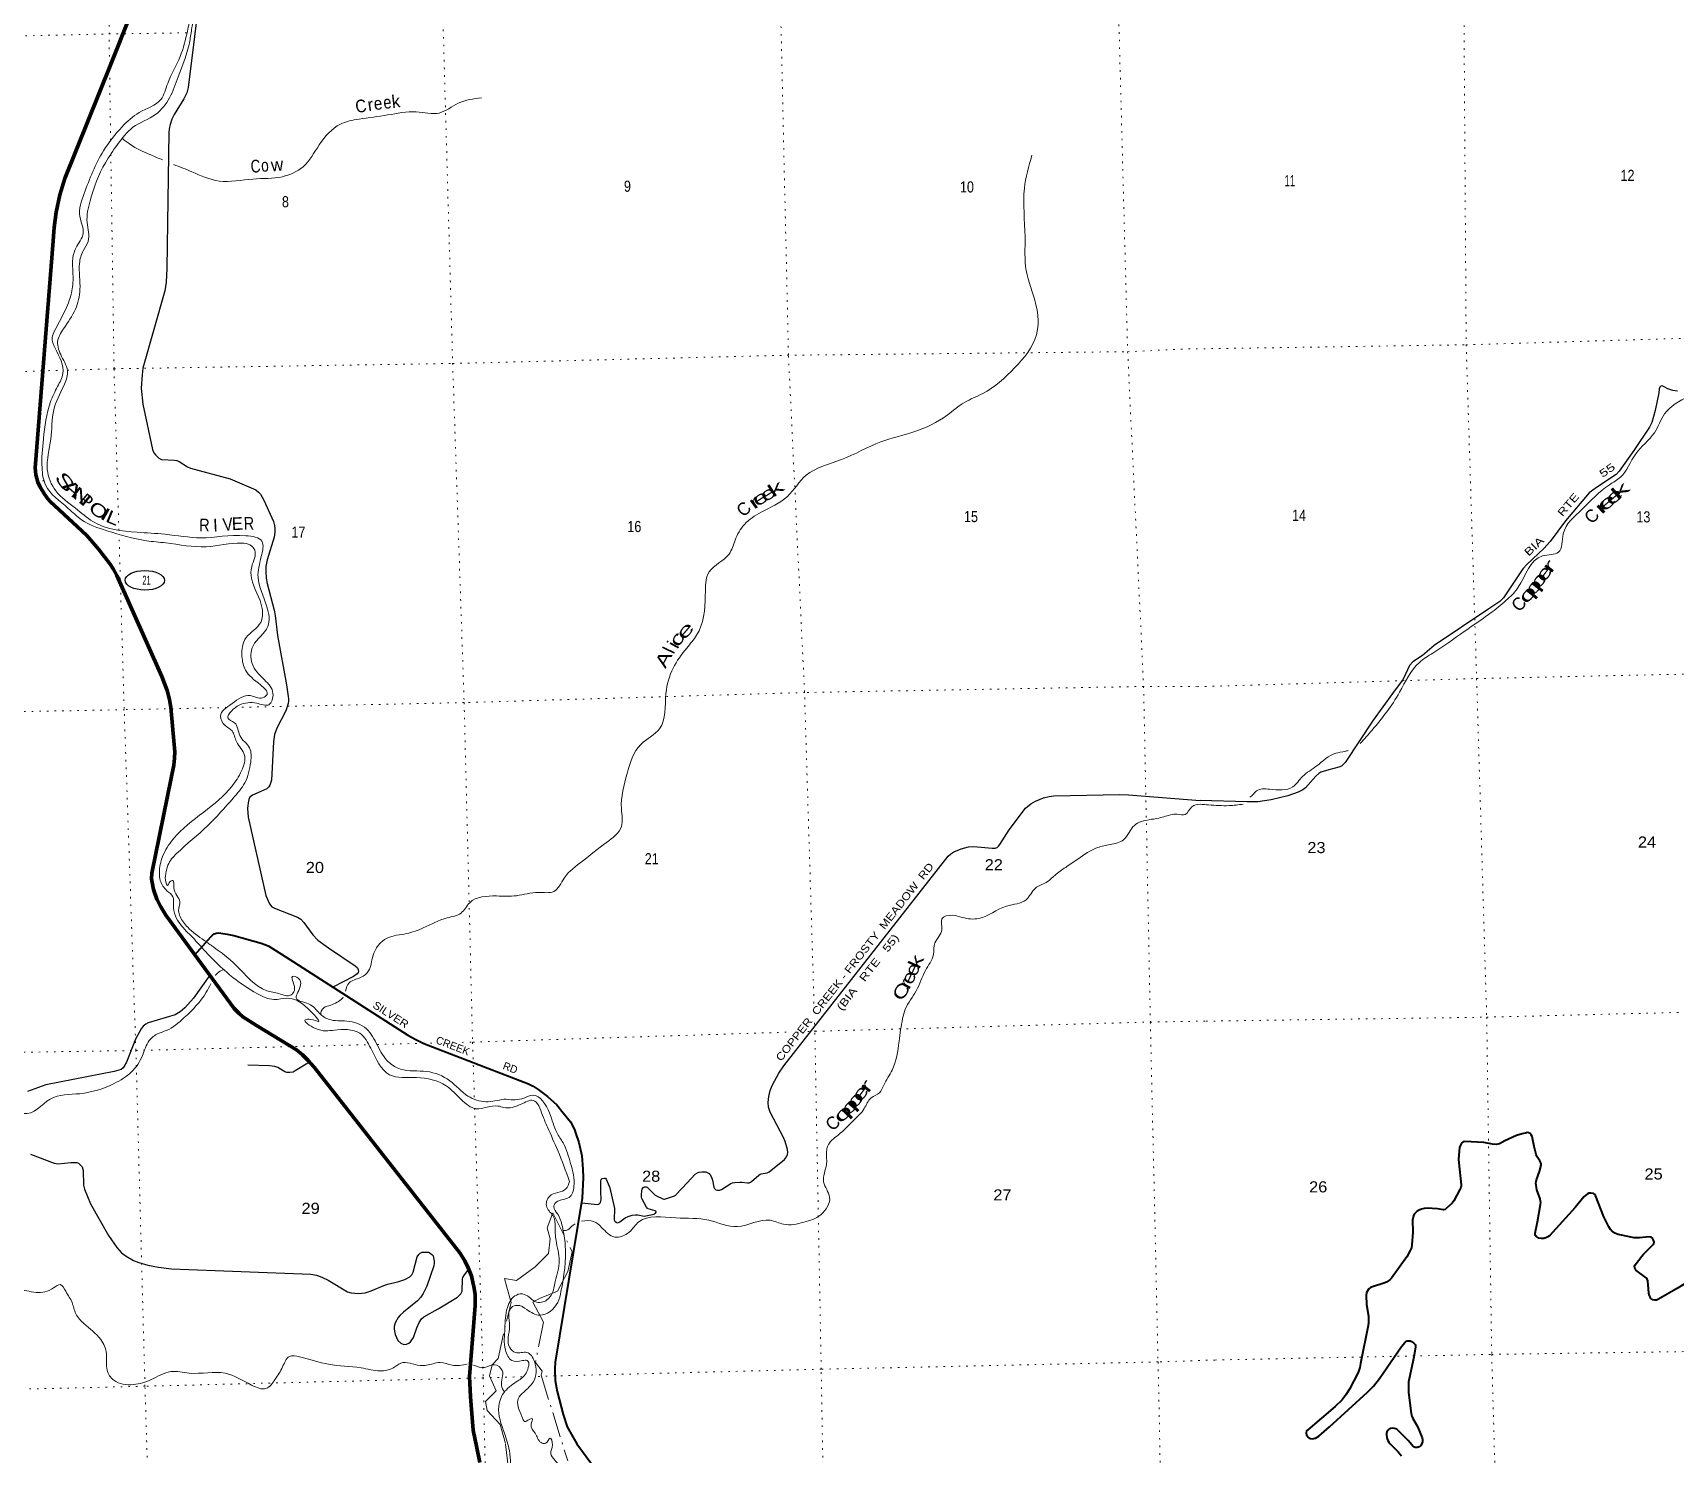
# Model space of a CAD drawing. Header units: feet. Extents: x 489137 to 739700, y 189004 to 379547.
# Drawn here: x 566379 to 592272, y 213429 to 235840 of the extents above; entities that cross this region are included whole.
import ezdxf
from ezdxf.enums import TextEntityAlignment as Align

# ---------------------------------------------------------------- set-up
doc = ezdxf.new("R2010")
doc.units = ezdxf.units.FT
doc.header["$LTSCALE"] = 80
doc.linetypes.add('DOT_DASHED', pattern=[7.7, 5, -1.2, 0.3, -1.2])
doc.linetypes.add('DOTTED', pattern=[1.5, 0.3, -1.2])
for name, color, linetype, lineweight in [('17', 7, 'Continuous', 25), ('23', 7, 'Continuous', 70), ('26', 7, 'Continuous', 40), ('29', 7, 'Continuous', 25), ('39', 7, 'Continuous', 13), ('44', 7, 'DOT_DASHED', 13), ('7', 7, 'DOTTED', 13)]:
    doc.layers.add(name, color=color, linetype=linetype, lineweight=lineweight)
for name, color, linetype in [('27', 7, 'Continuous'), ('30', 7, 'Continuous'), ('41', 7, 'Continuous')]:
    doc.layers.add(name, color=color, linetype=linetype)

msp = doc.modelspace()

# ---------------------------------------------------------------- linework, layer by layer
at = {"layer": '17'}
msp.add_ellipse((568144.75, 227207.46), major_axis=(309.24, -1), ratio=0.500121, dxfattribs=at)
at = {"layer": '23'}
for points in [[(568075.15, 236731.18), (568037.33, 236516.17), (568013.34, 236416.12), (567983.25, 236310.15), (567907.03, 236095.34), (567606.28, 235346.34)], [(567606.28, 235346.34), (566881.23, 233540.6), (566803.43, 233285.41), (566748.02, 233010.29), (566716.43, 232767.74), (566693.25, 232493), (566413.47, 228982.12), (566425.41, 228871.82), (566457.41, 228755.75), (566489.41, 228687.71), (566561.12, 228566.04), (566597.41, 228515.61), (566613.4, 228491.6), (566653.4, 228451.58), (567007.26, 228117.38)], [(567007.26, 228117.38), (567227.24, 227911.72), (567417.06, 227691.89), (567598.93, 227461.89), (567647.36, 227388.97), (567703.64, 227285.49), (568410.33, 225691.14), (568497.37, 225472.15), (568533.32, 225325.79), (568554.72, 225204.39), (568614.81, 224504.75), (568613.32, 224401.27), (568603.03, 224292.71), (568560.97, 224086.36), (568254.35, 222591.25), (568250.35, 222499.2), (568258.35, 222441.17), (568282.01, 222333.36), (568333.35, 222180.01), (568395.86, 222058.17), (568477.34, 221927.87), (568934.42, 221302.55)], [(568934.42, 221302.55), (569554.03, 220454.88), (569632.29, 220375.98), (569690.46, 220325.27), (569903.55, 220188.46), (570412.73, 219879.46), (570536.26, 219803.65), (570628.26, 219727.61), (570712.25, 219643.56), (570813.52, 219532.9), (573110.71, 216600.58), (573190.16, 216475.74), (573244.27, 216365.98), (573294.15, 216239.6), (573319.55, 216116.59), (573330.15, 216071.5), (573350.15, 215947.43), (573353.54, 215773.88), (573322.02, 215375.12)], [(573322.02, 215375.12), (573265.09, 214654.77), (573276.73, 214329.97), (573322.79, 213805.76), (573376.2, 213529.88), (573427.11, 213298.37)]]:
    msp.add_lwpolyline(points, dxfattribs=at)
at = {"layer": '26'}
for points in [[(568934.42, 221302.55), (569182.59, 221585.26), (569210.67, 221612.95), (569239.75, 221633.05), (569267.89, 221643.29), (569302.87, 221646.7), (569345.03, 221645.54), (569444.46, 221627.93), (569545.09, 221604.64), (569976.71, 221486.25), (570019.35, 221472.59), (570051.04, 221458.11), (570097.83, 221436.75), (570356.2, 221277.84), (572292.65, 220032.64), (572415.33, 219965.33), (572540.54, 219903.82), (574192.65, 219268.89), (574266.27, 219231.33), (574348.15, 219180.12), (574494.16, 219066.36), (574638.16, 218934.32), (574740.2, 218810.44), (574853.1, 218668.03), (574895.76, 218589.51), (574923.05, 218531.47), (574936.96, 218493.14), (574986.16, 218343.7), (575031.73, 218133.73), (575049.29, 217923.79), (575053.75, 217789.2), (575041.17, 217466.25), (574615.99, 214878.54), (574608.15, 214772), (574615.99, 214591.77), (574644.44, 214417.63), (574739.28, 214054.19), (574803.64, 213861.18), (574890.35, 213699.79), (574957.18, 213591.48), (576255.56, 211829.47)], [(589585.88, 218369.22), (589500.59, 218323.51), (589475.63, 218314.14), (589454.37, 218311.11), (589391.41, 218317.26), (589254.19, 218344.54), (588955.75, 218359.45), (588928.17, 218353.16), (588904.78, 218332.87), (588886.06, 218301.66), (588873.48, 218262.64), (588857.99, 218078.48), (588859.07, 218022.28), (588897.54, 217676.3), (588897.76, 217657.09), (588892.29, 217633.68), (588879.81, 217602.47), (588784.7, 217425.47), (588755.03, 217387.09), (588668.47, 217305.94), (588643.51, 217287.21), (588618.99, 217280.24), (588525.92, 217298.13), (588362.76, 217305.94), (588316.34, 217303.1), (588273.08, 217291.89), (588237.98, 217277.85), (588202.89, 217257.55), (588176.98, 217235.16), (588156.1, 217210.73), (588144.4, 217184.21), (588129.4, 217119.04), (588133.97, 216927.54), (588122.63, 216727.59), (588113.21, 216681.67), (588094.49, 216637.97), (588042.52, 216540.07), (587801.26, 216204.1), (587773.26, 216176.5), (587723.28, 216141.67), (587679.86, 216123.8), (587501.97, 216067.02), (587470.61, 216057.39), (587442.53, 216035.54), (587405.46, 215975.92), (587398.86, 215929.42), (587405.95, 215786.34), (587436.29, 215604.8), (587434.78, 215506.69), (587433.17, 215458.09), (587313.31, 214858.31), (587300.6, 214796.36), (587275.64, 214718.33), (587138.39, 214453.01), (587079.43, 214362.49), (587019.85, 214287.58), (586910.61, 214178.86), (586480.27, 213813.38), (586461.47, 213794.41), (586452.11, 213763.19), (586462.17, 213728.22), (586495.78, 213688.28), (586514.5, 213675.8), (586548.1, 213671.83), (586601.84, 213682.04), (586653.82, 213714.75), (586821.5, 213862.04), (587422.76, 214407.17), (587517.4, 214502.95), (587612.96, 214623.59), (587955.43, 215126.1), (588016.51, 215195.9), (588032.1, 215209.94), (588044.58, 215214.62), (588076.14, 215215.77), (588092.93, 215213.06), (588114.77, 215205.26), (588149.08, 215181.85), (588170.92, 215155.32), (588177.16, 215139.71), (588177.13, 215119.4), (588152.75, 214959.47), (588076.3, 214618.76), (588068.76, 214566.94), (588067.2, 214517), (588069.46, 214398.75), (588111.64, 214069.08), (588120.23, 214026.95), (588135.04, 213989.49), (588209.12, 213863.64), (588280.87, 213686.71), (588288.45, 213661.86), (588290.23, 213639.89), (588288.67, 213624.29), (588268.39, 213569.66), (588256.74, 213556.21), (588254.35, 213552.5), (588238.75, 213541.57), (588202.88, 213533.77)], [(591746.03, 216551.8), (591772.34, 216581.77), (591926.75, 216734.73), (591936.7, 216748.06), (591942.35, 216773.74), (591932.99, 216804.96), (591912.49, 216834.2), (591892.44, 216848.66), (591861.24, 216853.34), (591811.42, 216849.88), (591708.39, 216837.73), (591670.96, 216837.73), (591628.34, 216841.38), (591399.56, 216884.55), (591373.38, 216891.63), (591323.14, 216911.08), (591285.71, 216934.5), (591251.39, 216973.51), (591227.43, 217015.14), (591149.25, 217168.53), (591018.34, 217506.2), (591002.61, 217526), (590985.46, 217536.92), (590944.91, 217544.75), (590913.71, 217543.16), (590885.64, 217530.68), (590837.47, 217489.68), (590696.59, 217316.82), (590290.27, 216873.27), (590263.31, 216853.34), (590232.11, 216837.73), (590202.48, 216829.93), (590164.42, 216829.86), (590122.93, 216836.17), (590090.18, 216853.34), (590080.82, 216861.14), (590069.9, 216876.75), (590065.22, 216893.92), (590065.74, 216914.18), (590101.71, 217094.56), (590151.79, 217363.68), (590153.35, 217398.01), (590150.42, 217416.44), (590143.99, 217454.2), (590093.76, 217596.58), (590079.25, 217668.02), (590076.13, 217697.67), (590078.6, 217725.3), (590085.49, 217753.86), (590131.21, 217883.9), (590157.24, 217987.96), (590157.24, 218006.69), (590152.04, 218023.58), (590136.96, 218055.07), (590097.5, 218115.02), (590082.37, 218151.83), (590051.23, 218281.3), (590017.29, 218437.79), (590003.61, 218465.53), (589984.89, 218482.7), (589958.37, 218496.74), (589939.66, 218499.86), (589927.28, 218496.1), (589860.11, 218481.14), (589773.25, 218452.01), (589585.88, 218369.22)], [(592524.02, 216175.23), (592321.94, 216049.52), (592012.03, 215870.52), (591980.57, 215859.18), (591950.93, 215856.06), (591919.74, 215860.74), (591902.58, 215870.1), (591888.86, 215883.65), (591876.07, 215902.88), (591866.71, 215921.61), (591856.6, 215969.59), (591843.93, 216162.9), (591832.4, 216185.36), (591819.92, 216202.53), (591794.13, 216224.21), (591670.96, 216313.34), (591654.65, 216329.72), (591642.89, 216346.11), (591635.09, 216367.96), (591633.53, 216389.81), (591642.57, 216414.14), (591746.03, 216551.8)], [(588202.88, 213533.77), (588174.81, 213533.77), (588160.77, 213536.89), (588148.24, 213545.49), (588061.34, 213642.2), (587901.86, 213806.89), (587883.86, 213821.41), (587848.83, 213833.42), (587819.19, 213838.1), (587786.44, 213834.98), (587760.98, 213822.45), (587745.88, 213806.89), (587727.17, 213780.36), (587720.93, 213755.38), (587718.95, 213726.63), (587724.05, 213696.08), (587731.85, 213669.55), (587741.2, 213644.58), (587757.83, 213616.64), (587772.4, 213599.32), (587904.4, 213466.93), (587957.22, 213401.1)]]:
    msp.add_lwpolyline(points, dxfattribs=at)
at = {"layer": '29'}
for points in [[(569027.62, 236591.98), (568828.83, 234975.41), (568806.46, 234892.47), (568758.91, 234799.57), (568606.46, 234553.77), (568571.84, 234478.61), (568542.36, 234394.69), (568532.1, 234351.07), (568524.94, 234271.27), (568491.67, 232123.56), (568480.81, 231910.96), (568460.75, 231771.49), (568114.13, 230553.63), (568100.87, 230446.12), (568088.29, 230237.9), (568111.16, 229986.47), (568262.86, 229270.71), (568287.21, 229218.11), (568314.18, 229184.23), (568366.7, 229133.43), (568408.88, 229112.74), (568612.86, 229103.39), (568651.32, 229094.95), (568684.65, 229082.12), (568815.35, 228999.18), (568864.15, 228976.92), (569492.18, 228807.88), (569894.27, 228631.63), (569937.24, 228595.89), (569965.45, 228565.1), (570021.69, 228468.42), (570171.83, 228134.49), (570188.53, 228069.9), (570193.66, 228026.28), (570194.94, 227965.99), (570182.12, 227886.44), (570075.05, 227530.05), (570053.91, 227427.16), (570053.91, 227345.05), (570059.04, 227242.42), (570074.9, 227158.83), (570185.97, 226735.67), (570199.39, 226652.56), (570234.12, 226334.95), (570379.95, 225559.05), (570411.62, 225339.86), (570411.62, 225306.5), (570406.02, 225263.35), (570366.78, 225147.04), (570222.8, 224873.92), (570191.1, 224775.37), (570172.04, 224660.39), (570139.75, 224058.11), (570116.74, 223977.4), (570098.79, 223949.18), (570068.8, 223920.57), (569971.13, 223876.97), (569839.81, 223820.88), (569802.09, 223786.6), (569783.4, 223751.61), (569772.11, 223700.87), (569762.89, 223610.48), (569774.12, 223474.98), (570053.34, 222237.48), (570111.61, 222106.9), (570147.51, 222060.71), (570187.83, 222036.18), (570552.68, 221895), (570603.93, 221865.71), (570653.75, 221811.62), (570791.12, 221616.82), (570873.17, 221534.71), (571041.68, 221410.96), (571460.74, 221128.35), (571494.97, 221097.24), (571510.36, 221066.45), (571515.49, 221045.92), (571507.99, 221020.98), (571492.41, 220999.74), (571433.03, 220957.96), (571110.83, 220792.59)], [(592308.23, 230187.54), (592236.43, 230200.37), (592156.34, 230226.6), (592097.96, 230259.39), (592067.19, 230272.22), (592043.95, 230268.01), (592028.73, 230254.26), (592021.03, 230228.6), (592013.43, 230165.69), (591959.21, 229884.63), (591903.62, 229696.38), (591868.46, 229624.32), (591619.47, 229253.61), (591391.57, 228926.41), (591342.79, 228877.64), (591187.36, 228777.96), (591009.43, 228656.97), (590917.12, 228585.12), (590541.19, 228147.36), (590299.14, 227817.91), (590200.4, 227710.13), (589937.42, 227460.11), (589868.35, 227386.84), (589563.73, 226930.54), (589509.36, 226873.65), (589316.5, 226745.84), (588474.54, 226177.15), (588288.74, 226021.44), (588137.49, 225921.69), (588084.9, 225862.91), (587983.9, 225648.41), (587816.71, 225424.89), (587509.69, 225001.27), (587068.2, 224335.95), (587031.02, 224296.17), (587009.22, 224276.93), (586969.48, 224260.25), (586810.7, 224216.88), (586687.41, 224183.27), (586655.36, 224161.46), (586604.57, 224120.84), (586446.37, 223936.94), (586404.06, 223904.87), (586328.42, 223865.1), (586166.48, 223808.47), (585900.18, 223744.5), (585692.48, 223716.27), (585522.89, 223713.05), (584785.74, 223735.99)], [(576697.6, 217707.3), (576823.57, 217840.99), (576855.46, 217863.68), (576884.95, 217875.23), (576924.7, 217882.93), (576957.63, 217881.78), (576988.16, 217878.44), (577011.88, 217868.82), (577039.44, 217851.5), (577058.68, 217830.97), (577080.47, 217796.33), (577092.24, 217751.09), (577113.35, 217640.83), (577124.06, 217616.72), (577147.14, 217598.76), (577172.78, 217591.07), (577203.37, 217593.39), (577236.89, 217603.9), (577384.23, 217694.24), (577408.69, 217705.25), (577440.74, 217711.66), (577526.64, 217719.36), (577559.08, 217718.22), (577646.51, 217705.88), (577674.33, 217707.94), (577692.67, 217716.15), (577711.9, 217730.26), (577826.38, 217830.02), (577843.96, 217841.87), (577861.91, 217847.01), (577958.06, 217866.25), (577986.48, 217877.72), (578227.33, 218073.37), (578261.92, 218115.14), (578276.02, 218151.06), (578283.71, 218186.98), (578277.48, 218234.42), (578239.48, 218359.53), (578213.97, 218421.95), (578003.55, 218822.47), (577979.21, 218900.93), (577973.25, 218974.79), (577984.34, 219070.28), (578004.85, 219162.65), (578036.66, 219243.21), (578138.35, 219438.26), (578218.96, 219553.95), (580810.28, 222858.14), (580853.67, 222893.43), (580899.83, 222924.22), (581014.95, 222973.91), (581130.6, 223006.33), (581215.67, 223010.86), (581502.77, 222986.12), (581551.13, 222983.24), (581581.9, 222993.5), (581602.41, 223014.03), (581622.29, 223042.56), (581771.42, 223273.49), (582028.55, 223614.94), (582111.4, 223685.01), (582188.93, 223727.21), (582313.97, 223777.38), (582401.16, 223800.47), (582475.23, 223807.36), (583508.89, 223831.26), (583654.75, 223826.48), (584785.74, 223735.99)], [(569169.45, 220981.02), (568910.57, 220619.72), (568773.12, 220467.33), (568701.33, 220403.18), (568621.12, 220355.87), (568198.75, 220228.71), (568157.73, 220208.18), (568119.58, 220177.76), (568085.93, 220133.77), (567998.01, 219971.96), (567854.45, 219608.07), (567819.26, 219546.2), (567805.15, 219521.83), (567770.81, 219492.3), (567658.65, 219462.34), (566585.9, 219253.7), (566527.13, 219232.98), (566295.4, 219148.59)], [(570742.9, 219610.07), (570516.72, 219470.81), (570483.97, 219454.26), (570432.69, 219446.56), (570381.4, 219446.56), (570351.67, 219457.24), (570242.92, 219526.25), (570191.65, 219541.5), (570111.11, 219552.12), (569765.89, 219562.81)], [(566344.06, 218159.63), (566714.78, 218018.91), (566777.75, 218008.65), (566976.89, 218029.4), (567071.2, 218026.61), (567099.4, 218016.35), (567116.76, 218003.8), (567155.82, 217957.33), (567169.95, 217900.67), (567177.61, 217671.24), (567191.88, 217608.86), (567286.93, 217373.97), (567570.47, 216879.04), (567704.55, 216689.8), (567776.35, 216605.13), (567847.52, 216551.35), (567966.09, 216484.53), (568052, 216449.89), (568193.03, 216408.84), (568359.7, 216378.05), (568564.93, 216351.31), (570763.61, 216269), (570848.98, 216251.89), (570935.41, 216217.68), (571032.68, 216171.26), (571337.99, 215989.32), (571399.09, 215971.63), (571514.91, 215963.66), (571620.04, 215973.92), (571710.93, 216002.2), (571938, 216097.08), (571994.41, 216112.52), (572109.21, 216141.86)], [(575028.64, 217390.01), (575289.13, 217366.2), (575301.56, 217370.39), (575309.89, 217374.88), (575327.84, 217395.41), (575335.53, 217418.5), (575339.43, 217446.56), (575336.08, 217571.53), (575333.62, 217738.9), (575338.74, 217760.4), (575353.48, 217772.59), (575393, 217781.23), (575400.28, 217780.93), (575405.41, 217778.36), (575417.58, 217762.33), (575462.91, 217656.45), (575474.64, 217626.97), (575547.72, 217301.11), (575550.07, 217263.93), (575542.8, 217158.78), (575543.87, 217125.35), (575554.13, 217104.82), (575573.36, 217085.58), (575582.34, 217079.16), (575597.41, 217077.88), (575614.39, 217079.16), (575633.62, 217089.43), (575718.45, 217152.53), (575764.39, 217175.38), (575794.53, 217187.57), (575828.5, 217195.91), (575880.51, 217202.31), (575916.33, 217201.69), (576017.61, 217183.72), (576044.35, 217185.58), (576172.68, 217214.06), (576187.81, 217221.25), (576195.82, 217228.63), (576205.12, 217243.71), (576206.08, 217251.72), (576201.72, 217259.42), (576191.66, 217266.8), (576081.4, 217298.87), (576073.07, 217303.36), (576065.24, 217309.34), (576055.12, 217320.68), (575978.51, 217459.78), (575972.74, 217480.09), (575972.74, 217499.98), (575981.72, 217594.27), (575984.7, 217605.25), (575996.46, 217624.42), (576008, 217635.97), (576018.9, 217641.1), (576028.52, 217644.3), (576040.7, 217644.95), (576050.24, 217643.74), (576066.34, 217636.61), (576075.31, 217629.55), (576178.52, 217523.71), (576192.96, 217511.31), (576211.86, 217499.33), (576309.29, 217454.43), (576325.96, 217451.22), (576337.78, 217451.58), (576495.75, 217503.24), (576514.43, 217514.73), (576523.4, 217522.43), (576697.6, 217707.3)], [(572109.21, 216141.86), (572148.68, 216151.95), (572244.42, 216180.48), (572322.28, 216222.3), (572354.68, 216257.45), (572372.69, 216298.62), (572438.82, 216540.91), (572464.94, 216578.18), (572482.88, 216596.15), (572518.78, 216611.54), (572559.87, 216615.55), (572618.79, 216611.54), (572644.43, 216598.71), (572670.07, 216578.18), (572688.61, 216553.26), (572705.97, 216472.98), (572708.53, 216439.63), (572698.76, 216400.27), (572592.41, 216077.97), (572534.17, 215962.38), (572495.71, 215903.36), (572441.31, 215844.96), (572222.2, 215666.17), (572167.49, 215621.12), (572136.72, 215585.2), (572089.52, 215498.34), (572077.75, 215444.08), (572075.18, 215397.89), (572092.47, 215312.83), (572131.59, 215220.85), (572180.84, 215176.56), (572226.47, 215159.27), (572270.06, 215164.4), (572308.52, 215179.79), (572335.48, 215201.89), (572377.75, 215269.6), (572432.49, 215420.99), (572470.06, 215505.66), (572508.53, 215564.67), (572542.78, 215596.15), (572767.33, 215722.67), (573075.12, 215904.41), (573126.49, 215954.68), (573145.24, 215997.53), (573150.14, 216191.37), (573157.26, 216216.4), (573182.73, 216255), (573253.17, 216343.43)]]:
    msp.add_lwpolyline(points, dxfattribs=at)
at = {"layer": '39'}
msp.add_line((566546.25, 228775.51), (566530.82, 228776.6), dxfattribs=at)
for points in [[(568852.53, 236750.97), (568806.96, 236406.63), (568848.88, 236111.29), (568816.84, 235867.85), (568700.7, 235466.52), (568504.97, 235042.22), (568396.31, 234790.36), (568056.4, 234583.35), (567783.73, 234354.34), (567493.6, 233981.43), (567187.21, 233305.21), (567120.51, 232941.69), (567171.51, 232676.92), (567056.16, 232445.02), (567006.19, 232247.57), (567012.17, 232003.52), (566986.59, 231738.25), (566873.61, 231433.76), (566721.92, 231142.12), (566683.07, 231035.88), (566730.9, 230867.9), (566850.83, 230468.14), (566768.84, 230263.58), (566657.85, 230021.73), (566546.25, 229437.86), (566522.94, 228980.74), (566578.89, 228710.2), (566936.64, 228341.39), (567144.07, 228162.52), (567544.79, 227990.03), (568168.8, 227830.95), (568474.29, 227796.62), (569113.2, 227736.94), (569673.7, 227793.78), (569801.61, 227765.7), (569876.87, 227683.4), (569829.01, 227421.43), (569826.25, 227238.55), (569994.09, 226762.78), (569970.7, 226541.97), (569742.66, 226304.34), (569675.73, 226009.44), (569731.32, 225789.23), (569968.65, 225558.87), (570070.45, 225404.78), (570001.56, 225354.06), (569804.87, 225389.96), (569518.76, 225263.45), (569337.85, 225063.71), (569411.13, 224918.77), (569518.8, 224831.48), (569588.79, 224664.23), (569716.73, 224450.45), (569668.35, 224204.61), (569515.2, 223957.33), (569072.9, 223553.17), (568591, 223127.51), (568425.2, 222851.6), (568373.91, 222595.05), (568387.9, 222473.78), (568492.72, 222312.81), (568586.56, 222217), (568596.77, 222090.16), (568625.68, 221918.7), (568700.28, 221788.1), (568899.92, 221573.32), (569098.54, 221355.8), (569922.7, 220686.58), (570177.55, 220598.09), (570384.54, 220617.03), (570719.09, 220449.39), (570880.27, 220251.86), (570760.28, 220284.24), (570673.83, 220277.35), (570833.5, 220141.32), (571132.68, 220114.85), (571533.4, 220065.49), (571706.43, 219828.97), (572004.34, 219410.86), (572427.07, 219366.26), (572894.93, 219236.35), (573131.73, 219022.11), (573370.38, 218874.55), (573711.62, 218918.1), (573805.1, 218894.94), (574069.55, 218944.03), (574269.05, 219007.13), (574413.77, 218773.71), (574492.53, 218584.55), (574655.83, 218214.48), (574839, 217730.01)], [(568929.6, 236753.9), (568895.62, 236407.54), (568916.81, 236129.68), (568886.77, 235921.49), (568851.8, 235709.26), (568670.93, 235144.59), (568534.58, 234815.1), (568313.37, 234553.47), (567957.22, 234349.97), (567714.13, 234079.54), (567522.03, 233790.61), (567281.58, 233193.26), (567234.42, 232848.55), (567250.24, 232550.33), (567170.43, 232402.36), (567114.42, 232204.71), (567121.92, 231791.16), (567049.41, 231481.95), (566862, 231172.98), (566769.82, 230972.12), (566831.98, 230735.98), (566927.01, 230480.74), (566865.23, 230274.83), (566708.32, 229896.23), (566662.81, 229433.2), (566606.86, 228952.76), (566742.07, 228616.91), (567049.39, 228345.11), (567326.47, 228132.2), (568021.29, 227965.37), (568461.75, 227933.47), (569027.97, 227877.45), (569736.38, 227910.9), (569989.22, 227822.35), (569980.98, 227581.87), (569928.82, 227257.21), (570068.69, 226790.76), (570083.63, 226479.08), (569849.77, 226172.63), (569834.66, 225895.58), (570030.57, 225637.61), (570164.69, 225419.99), (570099.83, 225246.28), (569907.56, 225270.22), (569766.22, 225277.67), (569508.56, 225144.02), (569451.6, 225037.18), (569556.86, 224961.93), (569642.12, 224758.85), (569795.58, 224566.09), (569812.98, 224342.6), (569720.93, 224014.58), (569537.38, 223772.36), (569134.4, 223337.19), (568644.9, 222897.15), (568509.12, 222716.33), (568476.48, 222585.72), (568467.16, 222520.42), (568502.16, 222393.86), (568538.5, 222453.6), (568584.21, 222473.27), (568599.93, 222362.77), (568696.05, 222135.83), (568676.32, 221999.93), (568700.28, 221904.71), (568820.01, 221736.2), (569080.78, 221528.81), (569225.22, 221426.59), (569581.47, 221139.73), (570068.23, 220735.78), (570259.15, 220691.62), (570449.34, 220669.63), (570501.39, 220741.99), (570480.99, 220872.53), (570470.09, 220958.96), (570567.8, 220929.89), (570556.81, 220711.52), (570531.46, 220623.89), (570726.05, 220529.38), (570900.4, 220375.66), (571048.54, 220283.65), (571327.52, 220258.54), (571640.01, 220133.6), (571811.82, 219872.81), (571995.98, 219604.36), (572172.71, 219501.19), (572591.22, 219462.5), (572950.74, 219316.91), (573238.88, 219074.09), (573521.92, 218986.53), (573806.78, 219028.22)], [(573454.84, 234813.83), (573084.72, 234728.96), (572783.36, 234575.71), (572424.04, 234592.12), (571972.06, 234544.92), (571522.7, 234479.64), (571227.01, 234399.24), (570894.96, 234075.42), (570638.27, 233727.84), (570312.82, 233571.77), (569848.43, 233534.25), (569315.32, 233502.54), (568887.27, 233647.9), (568596.69, 233764.39)], [(568422.45, 233836.2), (568237.54, 233915.13), (567909.57, 234081.95), (567791.11, 234172.31)], [(582129.63, 233908.91), (582011.64, 233388.27), (582022.65, 232621.58), (582039.96, 232093.29), (582194.72, 231553.39), (582202.25, 231077.26), (581858.49, 230557.25), (581357.74, 230153.17), (581068.06, 230012.41), (580794.4, 229813.65), (580270.97, 229548.11), (579746.05, 229389.5), (579128.31, 229110.76), (578572, 228864.32), (578274.58, 228529.52), (577859.48, 228279.66), (577597.7, 228087.34), (577450.65, 227838.25), (577354.97, 227621.13), (577043.68, 227340.38), (576981.14, 226972.96), (576844.64, 226340.69), (576687.95, 226139.72), (576474.56, 225823.85), (576360.66, 225424.45), (576260.04, 224866.03), (575963.73, 224620.09), (575748.93, 224162.87), (575658.43, 223602.77), (575659.43, 223326.26), (575421.78, 223074.18), (575044.44, 222779.14), (574756.85, 222513.3), (574594.46, 222302.05), (574349.08, 222285.89), (574004.08, 222234.14), (573687.77, 222229.76), (573265.96, 222123), (573130.17, 221961.08), (572912.95, 221885.29), (572533.2, 221725.41), (572270.06, 221635.99), (571963.98, 221565.34), (571739.4, 221283.41), (571672.5, 221049.07), (571546.94, 220944.01), (571366.23, 220861.34), (571306.97, 220729.52)], [(593286.65, 230429.33), (592953.88, 230289.15), (592485.43, 230106.8), (592104.53, 229829.99), (591944.17, 229533.93), (591649.8, 229199.26), (591411.24, 228832.36), (591235.55, 228714.37), (590802.36, 228324.29), (590508.75, 227939.03), (590431.74, 227650.08), (590181.45, 227592.29), (589798.8, 227098.67), (589635.15, 226915.67), (589384.87, 226708.59), (588946.86, 226400.37), (588451.1, 226058.45), (588239.32, 225913.98), (587926.45, 225442.03), (587493.26, 224844.87), (587308.16, 224635.8)], [(587116.89, 224524.47), (587066.72, 224509.22), (586920.31, 224480.31), (586621.77, 224280.88), (586396.94, 224112.08), (586244.5, 223951.65), (585876.41, 223913.66), (585673.43, 223886.99), (585622.51, 223836.88), (585567.99, 223787.03)], [(584784.22, 223675.23), (584653.18, 223636.93), (584548.35, 223514.38), (584421.24, 223518.26), (584212.89, 223479.1), (583988.64, 223433.35), (583745.7, 223342.58), (583575.72, 223116.95), (583364.54, 223041.36), (583166.59, 222992.44), (582854.01, 222812.58), (582662.8, 222681.12), (582491.59, 222554.36), (582354.15, 222442.85), (582185.78, 222352.52), (582038.57, 222170.03), (581731.4, 222071.08), (581294.38, 221875.01), (581033.85, 221890.64), (580877.49, 221925.85), (580712.09, 221867.92), (580711.59, 221698.34), (580601.49, 221490.84), (580577.3, 221306.35), (580452.47, 221055.97), (580307.73, 220736.31), (580133.89, 220443.94), (580092.34, 220297.23), (580035.57, 219938.08), (579927.48, 219484.37), (579794.14, 219247.84), (579727.5, 219128.57), (579593.22, 219043.4), (579485.82, 218876.36), (579328.34, 218699.59), (579074.19, 218459.07), (578908.66, 218282.04), (578893.18, 218200.79), (578891.67, 218000.9), (578846.42, 217720.85), (578940.93, 217481.74), (578802.86, 217204.68), (578534.68, 217084.81), (578215.2, 217054.1), (578003.55, 217115.75), (577488.73, 217018.03), (577038.03, 217116.21), (576514.69, 217155.47), (575934.25, 217091.93), (575778.39, 216927.32), (575553.11, 216851.26), (575346.61, 217001.9), (575220.49, 217098.67), (575031.38, 217103.26)], [(585460.18, 223677.32), (585238.69, 223654.93), (584915.47, 223666.86), (584784.22, 223675.23)], [(569257.98, 220978.26), (569263.85, 220985.8), (569362.21, 221059.7), (569399.63, 221069.76)], [(557044.67, 220825.8), (557053.48, 220787.07), (557128.84, 220640.19), (557479.69, 220451.92), (557759.63, 220336), (557963.62, 220385.11), (558111.39, 220365.76), (558155.26, 220318.76), (558256.37, 220247.41), (558390.45, 220215.5), (558553.34, 220103.79), (558917.46, 219756.5), (559241.48, 219464.4), (559455.86, 219380.63), (559579.77, 219412.98), (559685.63, 219319.58), (559790.9, 219244.32), (560141.28, 219193.3), (560491.95, 219194.77), (560673.92, 219239.12), (560833.35, 219294.84), (560963.47, 219260.78), (561225.78, 219190.71), (561540.25, 219251.54), (561966.91, 219148.53), (562335.18, 219043.6), (562543.73, 218953.58), (562774.89, 218850.18), (562944.12, 218791.17), (563231.12, 218705.76), (563562.16, 218753.01), (563902.67, 218695.61), (564145.97, 218590.59), (564343.33, 218657.65), (564403.07, 218556.68), (564765.4, 218510.09), (565130.37, 218505.97), (565551.88, 218560.24), (565912.09, 218701.31), (565965.73, 218848.41), (566223.29, 218800.38), (566653.21, 219028.52), (567120.1, 219112.55), (567663.08, 219273.77), (567935.26, 219456.34), (568106.26, 219712.28), (568213.37, 219949.96), (568354.9, 220059.6), (568482.31, 220108.2), (568765.91, 220311.34), (569113.57, 220712.38), (569184.66, 220844.05)], [(571274.43, 220631.34), (571239.78, 220598.8), (571047.51, 220499.61), (570944.4, 220447.76), (570917.24, 220367.76)], [(573806.78, 219028.22), (574088.8, 219033.48), (574264.4, 219087.72), (574523.45, 218809.63), (574640.47, 218498.59), (574738.51, 218336.3), (574858.01, 218011.22), (574910.23, 217647.58), (574835.18, 217477.57), (574608.55, 217381.28), (574592.08, 217330.27), (574650.14, 217219.15), (574727.35, 217015.8), (574773.11, 216726.63), (574705.45, 215992.47), (574653.58, 215822.42), (574371.99, 215619.35), (574169.55, 215707.55), (574014.15, 215775.09), (573924.53, 215741.86), (573893.65, 215454.21), (573896.89, 215109.14), (573988.13, 215031.41), (574165.44, 215033.22), (574286.98, 214891.89), (574267.42, 214566.26), (574119.41, 214407.97), (574032.18, 214302.14), (574087.67, 214023.39), (574136.62, 213944.26), (574202.14, 213974.68), (574252.08, 213988.44), (574232.78, 213901.01), (574297.87, 213759.84), (574391.42, 213611.53), (574462.35, 213599.74), (574534.21, 213682.85), (574569.99, 213575.03), (574544.22, 213438.94), (574608.06, 213336.08), (574725.07, 213148.17), (574786.67, 212867.6), (574748.09, 212630.16), (574802.66, 212502.77), (574947.33, 212455.06), (574960.01, 212560.44), (574965.42, 212641.36), (575023.28, 212659.42), (575164.72, 212464.25), (575354.06, 212345.34), (575333.4, 212237.67), (575480.42, 212179.95), (575663.29, 212012.38), (575662.63, 211786.28), (575677.49, 211701.99), (576038.47, 211512.04), (576061.15, 211373.51), (576158.39, 211235.41), (576249.27, 211107.2), (576190.48, 210994.24), (576387.04, 210962.37), (576467.59, 210841.9), (576389.63, 210391.21), (576285.24, 209947.72), (576023.37, 209327.46), (575933.4, 209120.62), (575865.77, 208908.46), (576058.94, 208795.74), (576021.71, 208578.52), (575976, 208312.59), (575838.95, 208188.97), (575825.46, 207924.1), (575870.03, 207548.1), (575932.43, 207120.2), (575998.75, 206757.03), (576116.73, 206232.06), (576085.81, 205883.85), (575910.79, 205381.51), (575856.33, 205074.92), (575820.26, 204760.85), (575444.77, 204286.22), (575363.05, 204196.73), (575292.71, 204067.24), (575315.17, 203627.94), (575410.57, 203300.04), (575831.76, 202871.86), (575965.45, 202728.91), (576054.24, 202602.66), (576074.81, 202528.65), (575928.05, 202578.31), (575684.52, 202505.69)], [(574839, 217730.01), (574784.44, 217611.14), (574522.23, 217493.49), (574481.4, 217324.6), (574589.18, 217172.73), (574612.32, 217020.08), (574627.71, 216796.53), (574678.35, 216481.28), (574614.53, 216148.73), (574560.62, 215952.58), (574421.56, 215828.9), (574320.82, 215827.59), (574127.4, 215948.39), (574002.76, 215938.22), (573860.04, 215741.75), (573820.47, 215411.42), (573829.62, 215070.59), (573931.82, 214904.4), (574097.12, 214903.79), (574173.7, 214904.3), (574154, 214705.83), (574024.94, 214584.5), (573822.71, 214420.39), (573723.66, 214182.97), (573814.11, 213760.04), (573891.68, 213484.03), (573929.85, 213057.36), (573999.87, 212827.53), (574215.02, 212412.75), (574305.27, 212119), (574483.79, 211715.12), (574601.41, 211262.8), (574681.39, 211097.9), (574969.65, 210974.18), (575343.37, 210764.46), (575516.87, 210636.95), (575553.74, 210311.16), (575525.59, 210124.53), (575467.11, 209817.8), (575517.85, 209437.96), (575470.92, 209270.9), (575395.4, 209115), (575180.56, 209089.74), (574961.26, 208892.77), (574748.66, 208552.7), (574480.68, 208303.65), (574436.42, 208116.49), (574369.88, 207932.62), (574323.21, 207634.36), (574339.76, 207437.08), (574415.25, 207163.03), (574424.53, 206941.3), (574385.72, 206649.34), (574431.18, 206307.69), (574539.39, 206204.27), (574672.64, 206136), (574670.96, 206002.72), (574546.59, 205738.22), (574275.21, 205531.46), (574095.85, 205222.76), (573886.86, 204711.23), (573769.82, 204222.92), (573736.33, 204076.48), (573780.4, 203900.3), (573790.14, 203541.32), (573779.3, 202949.52), (573696.62, 202827.7), (573674.71, 202512.09), (573658.31, 202212.8), (573607.48, 201918.43), (573707.44, 201574.54), (573951.35, 201081.98), (574138.12, 200795.44), (574274.35, 200390.17), (574443.69, 200020.3), (574496.57, 199759.63), (574364.06, 199436.33), (574141.23, 199162.54), (574020.39, 199097.99), (573984.28, 198846.5), (574085.29, 198716.61), (574217.73, 198365.71), (574199.78, 198052.24), (573985.33, 197891.76), (573862.15, 197714.1), (573901.3, 197626.58), (573853.08, 197437.26), (573622.23, 197100.63), (573294.93, 196754.75), (573021.11, 196376.33), (572852.95, 195910.55)], [(574930.04, 217058.41), (574897.84, 217041.61), (574811.62, 216966.09), (574741.42, 216955.71)], [(554244.16, 213797.96), (554705.67, 214191.75), (555065.84, 214518.52), (555166.88, 214572.31), (555380.43, 214698.45), (555685.23, 214746.85), (556021.47, 215127.33), (556247.34, 215308.38), (556367.61, 215451.62), (556573.35, 215632), (556638.57, 215733.06), (556974.42, 215879.38), (557206.16, 216127.23), (557648.79, 216275.05), (558031.91, 216455.22), (558484.55, 216482.26), (558696.92, 216521.55), (558839.78, 216467.73), (558980.23, 216425.93), (559190.09, 216418.72), (559557.51, 216340), (560053.25, 216281.66), (560316.13, 216256.01), (560464.83, 216208.43), (560601.15, 216231.09), (560697.5, 216181.79), (560918.23, 216273.85), (561075.94, 216258.86), (561216.39, 216217.06), (561334.62, 216299.69), (561639.65, 216279.47), (561784.78, 216340.77), (561920.54, 216319.01), (562174.17, 216329.39), (562410.64, 216371.5), (562680.68, 216434.9), (562845.22, 216395.92), (562916.72, 216428.56), (563130.41, 216427.53), (563339.38, 216385.97), (563768.72, 216386), (564209.7, 216337.96), (564481.76, 216155.17), (564759.69, 216039.19), (564994.48, 215948.02), (565297.72, 215859.11), (565570.86, 215950.87), (565893.68, 215941.33), (565990.46, 215940.49), (566143.71, 216000.04), (566430.62, 215979.22), (566704.48, 216048.81), (566811.56, 216102.8), (566897.68, 215996.64), (566996.11, 215822.25), (567056.42, 215642.57), (567184.46, 215487.33), (567448.63, 215237.66), (567538.58, 215014.55), (567549.19, 214752.49), (567653.13, 214594.43), (567963.77, 214525.95), (568245.42, 214603.87), (568551.67, 214731.04), (568844.75, 214706.39), (569411.19, 214704.88), (569828.55, 214516.79), (570054.03, 214463.66), (570200.42, 214609.79), (570316.96, 214805.4), (570424.5, 214968.41), (570581.88, 214963.5), (571041.29, 214845.43), (571553.07, 214789.63), (571858.96, 214743.2), (572053.08, 214785.93), (572179.5, 214864.79), (572485.05, 214828.44), (572687.82, 214853.29), (572801.99, 214875.22), (572988.82, 214832.94), (573227.64, 214845.39)], [(573328.58, 214831.35), (573498, 214795.22), (573655.81, 214838.78), (573779.72, 214747.99), (573767.32, 214511.41), (573811.29, 214408.32)]]:
    msp.add_spline(points, degree=3, dxfattribs=at)
at = {"layer": '44'}
msp.add_lwpolyline([(573879.66, 213189.58), (573830.04, 213595.93), (573744.08, 213894.45), (573542.66, 214115.44), (573517.93, 214258.09), (573684.15, 214425.65), (573577.17, 214661.09), (573618.31, 214837.65), (573713.27, 214934.84), (573845.73, 215523.28), (573919, 215817.67), (573852.11, 216064.19), (573813.39, 216200.44), (574005.43, 216164.85), (574299.7, 216381.99), (574507.45, 216592.95), (574533.56, 216821.61), (574488.11, 216996.02), (574576.46, 217236.31), (574883.78, 216620.77), (574815.06, 216309.03), (574653.16, 215997.29), (574365.13, 215881.19), (574261.35, 215826.16), (574428.19, 215511.49), (574302.14, 214872.99), (574407.86, 214738.19), (574390.89, 214673.2), (574812.08, 213323.68)], dxfattribs=at)
at = {"layer": '7'}
msp.add_line((571807.78, 219888.75), (572678.45, 219910.51), dxfattribs=at)
for points in [[(588872.86, 237269.3), (588941.91, 236196.82), (588977.5, 230922.48), (589141.92, 225658.3), (589300.57, 220319.18), (589379.87, 215001.77), (589530.65, 209656.34), (589661.85, 204356.76), (589712.2, 202407.81)], [(578694.71, 220536.45), (578544.99, 225443.99), (578292.25, 230758.59), (578172.82, 236002.9), (578175.33, 236990.09)], [(583506.93, 237128.61), (583499.37, 236089.71), (583640.05, 230811.79), (583891.61, 225533.48), (583998.46, 220242.34), (584119.64, 214883.03), (584229.82, 209551.62), (584353.28, 204184.32), (584479.99, 199025.03), (584581.4, 193715.54), (584651.6, 191204.64)], [(567605.36, 234144.33), (567580.6, 235817.15), (567593.98, 236718.95)], [(572844.87, 236852.88), (572849.08, 235891.95), (572997.42, 230626.4), (573178.67, 225279.16), (573311.87, 219922.27), (573340.33, 219022.16)], [(553704.03, 235470.13), (557014.48, 235511.15), (562303.5, 235697.65), (567578.39, 235823.13), (568807.55, 235839.18)], [(567734.41, 227997.55), (567658.66, 230543.22), (567608.6, 233925.08)], [(584599.64, 230855.3), (588973.53, 230920.33), (594194.88, 231076.53), (599454.67, 231229.91), (604830.5, 231415.28), (610100.47, 231696.27), (612661.59, 231761)], [(566923.79, 230521.26), (567658.66, 230543.22), (572997.42, 230626.4), (578274.19, 230755.98), (583640.05, 230811.79), (584599.64, 230855.3)], [(553835.02, 230180.57), (557132.69, 230242.58), (562423.09, 230386.74), (566837.62, 230518.68)], [(568650.41, 193287.78), (568649.95, 193337.59), (568499.53, 198605.1), (568393.15, 203882.14), (568312.27, 209180.19), (568146.11, 214497.65), (568002.82, 219793.65), (567818.1, 225185.18), (567736.43, 227929.9)], [(584738.84, 225530.27), (589141.92, 225658.3), (594423.16, 225769.93), (599574.15, 225917.83), (605010.02, 226119.25), (610237.97, 226388.81), (615478.94, 226432.48), (615504.98, 226429.3)], [(584738.84, 225530.27), (583891.61, 225533.48), (578551.23, 225438.14), (573178.67, 225279.16), (569583.71, 225204)], [(569432.25, 225200.84), (567824.73, 225167.23), (562554.96, 225070.18), (557294.7, 224929.03), (553966.87, 224856.12)], [(584876.72, 220255.86), (589300.57, 220319.18), (594555.06, 220448.14), (599850.75, 220614.79), (605103.51, 220864.94), (610475.62, 221040.08), (615648.9, 221198.87)], [(578596.39, 220092.65), (578714.16, 220096.36), (583998.46, 220242.34), (584876.72, 220255.86)], [(578909, 209168.41), (578902.78, 209418.37), (578808.11, 214768.45), (578708.45, 220086.08), (578701.77, 220305.05)], [(554099.74, 219490.78), (557402.93, 219595.54), (562752.72, 219711.38), (568002.82, 219793.65), (571667.88, 219885.25)], [(573147.16, 219922.23), (573315.76, 219926.44), (578328.26, 220084.21)], [(573344.76, 218882.15), (573479.12, 214633.12), (573598.09, 209279.79), (573709.29, 203978.7), (573911.21, 198739.13), (573926.15, 197824.26)], [(585016.37, 214913.32), (589379.87, 215001.77), (594684.41, 215077.78), (599996.17, 215246.97), (605325.43, 215568.24), (610510.63, 215719.25), (615796.11, 215849.25)], [(585016.37, 214913.32), (584119.64, 214883.03), (578808.11, 214768.45), (574313.85, 214654.32)], [(574090.01, 214648.63), (573479.12, 214633.12), (568148.05, 214499.73), (562875.18, 214374.32), (557572.47, 214298.38), (554231.26, 214180.1)]]:
    msp.add_lwpolyline(points, dxfattribs=at)

# ---------------------------------------------------------------- texts
at = {"layer": '17', "width": 0.6}
msp.add_text('21', height=140, dxfattribs=at).set_placement((568170.8, 227139.15), align=Align.CENTER)
at = {"layer": '27', "width": 1.1}
msp.add_text('SILVER', height=120, rotation=327.258, dxfattribs=at).set_placement((571726.06, 220478.69))
at = {"layer": '27'}
for s, p in [('CREEK', (572720.79, 219911.55)), ('RD', (573777.97, 219506.07))]:
    msp.add_text(s, height=120, rotation=338.978, dxfattribs=at).set_placement(p)
at = {"layer": '30'}
for s, rotation, width, p in [('55', 34.215, 1.45, (591126.85, 228821.47)), ('RTE', 49.345, 1.3, (590496.53, 228202.8)), ('BIA', 43.553, 1.35, (589961.23, 227579.34)), ('COPPER  CREEK - FROSTY  MEADOW  RD', 51.895, 1.2, (578176.09, 219612.72)), ('(BIA   RTE   55)', 51.895, 1.3, (579134.31, 220411.72))]:
    msp.add_text(s, height=120, rotation=rotation, dxfattribs=dict(at, width=width)).set_placement(p)
at = {"layer": '41'}
for s, rotation, p in [('k', 6.437, (572113.11, 234661.46)), ('r', 8.667, (571714.94, 234610.09)), ('w', 5.036, (570237.6, 233662.26)), ('P', 319.912, (567158.86, 228385.53)), ('C', 42.72, (577653.94, 228259.44)), ('I', 2.968, (569262.3, 227976.95)), ('E', 2.275, (569607.41, 228001.99)), ('C', 44.248, (591025.59, 228150.85)), ('C', 46.976, (589879.49, 226767.1)), ('C', 43.205, (579058.59, 218577.13))]:
    msp.add_text(s, height=200, rotation=rotation, dxfattribs=at).set_placement(p, align=Align.CENTER)
for s, rotation, width, p in [('C', 8.667, 0.9, (571565.5, 234587.32)), ('e', 7.865, 0.9, (571833.49, 234628.66)), ('e', 6.437, 0.85, (571978.54, 234646.29)), ('C', 4.996, 0.8, (569897.96, 233638.01)), ('o', 4.202, 0.8, (570043.99, 233651.7)), ('S', 308.804, 1.8, (566810.25, 228697.14)), ('A', 318.844, 1.8, (566938.25, 228577.78)), ('N', 320.81, 1.6, (567079.32, 228452.94)), ('e', 32.241, 1.55, (578018.03, 228492.81)), ('k', 34.001, 1.8, (578146.39, 228573.24)), ('e', 40.565, 1.85, (591366.5, 228457.9)), ('k', 40.565, 2.1, (591469.4, 228545.97)), ('O', 322.545, 1.4, (567353.95, 228229.88)), ('r', 35.917, 1.85, (577813.31, 228363.19)), ('e', 32.917, 1.6, (577899.11, 228423.34)), ('r', 42.603, 2.15, (591177.47, 228294.59)), ('e', 40.565, 1.85, (591258.79, 228367.06)), ('I', 330.115, 1.7, (567473.19, 228162.27)), ('L', 337.423, 1.35, (567602.51, 228100.8)), ('R', 359.144, 0.85, (569082.72, 227978.73)), ('V', 5.321, 0.9, (569461.23, 227992.04)), ('R', 1.081, 0.85, (569786.98, 228005.62)), ('e', 53.391, 1.7, (590280.39, 227262.06)), ('r', 51.536, 1.95, (590362.79, 227369.25)), ('o', 49.417, 1.85, (590015.5, 226922.86)), ('p', 50.437, 1.9, (590101.44, 227028.39)), ('p', 52.548, 1.85, (590186.28, 227140.44)), ('c', 62.638, 1.6, (576620.12, 226236.29)), ('e', 49.275, 1.85, (576735.36, 226352.22)), ('l', 64.518, 1.1, (576495.02, 226061.62)), ('i', 60.985, 1.25, (576559.58, 226144.49)), ('A', 62.716, 1.4, (576409.56, 225918.18)), ('k', 65.702, 1.5, (580393.53, 221155.64)), ('e', 65.702, 1.3, (580337.81, 221032.21)), ('r', 61.01, 1.6, (580221.73, 220799.53)), ('e', 65.576, 1.3, (580276.47, 220902.8)), ('C', 56.521, 1.4, (580151.53, 220669.39)), ('r', 52.747, 1.9, (579594.63, 219174.23)), ('p', 49.546, 1.95, (579406.72, 218943.66)), ('e', 53.045, 1.7, (579500.72, 219063.48)), ('o', 43.638, 1.95, (579213.89, 218729.22)), ('p', 47.062, 2.05, (579311.62, 218832.99))]:
    msp.add_text(s, height=200, rotation=rotation, dxfattribs=dict(at, width=width)).set_placement(p, align=Align.CENTER)
at = {"layer": '7'}
for s, width, p in [('11', 0.65, (586197.19, 233420.92)), ('12', 0.85, (591520.46, 233504.77)), ('14', 0.85, (586341.82, 228143.99)), ('13', 0.85, (591770.69, 228120.29)), ('23', 1.1, (586616.43, 222905.54)), ('24', 1.1, (591828.7, 222993.33)), ('25', 1.1, (591932.76, 217758.98)), ('26', 1.1, (586644.23, 217556.19))]:
    msp.add_text(s, height=175, dxfattribs=dict(at, width=width)).set_placement(p, align=Align.CENTER)
for s, width, p in [('9', 0.85, (575698, 233334.17)), ('10', 0.85, (580995.19, 233322.85)), ('8', 0.85, (570305.79, 233089.41)), ('16', 0.85, (575751.24, 227967.93)), ('15', 0.85, (581059.36, 228124.78)), ('17', 0.85, (570454.96, 227880.09)), ('20', 1.1, (570682.3, 222592.1)), ('21', 0.85, (576026.03, 222729.83)), ('22', 1.1, (581386.38, 222635)), ('28', 1.1, (575984.11, 217723.36)), ('27', 1.1, (581522.13, 217429.06)), ('29', 1.1, (570615.35, 217217.82))]:
    msp.add_text(s, height=175, dxfattribs=dict(at, width=width)).set_placement(p)

doc.saveas('drawing.dxf')
